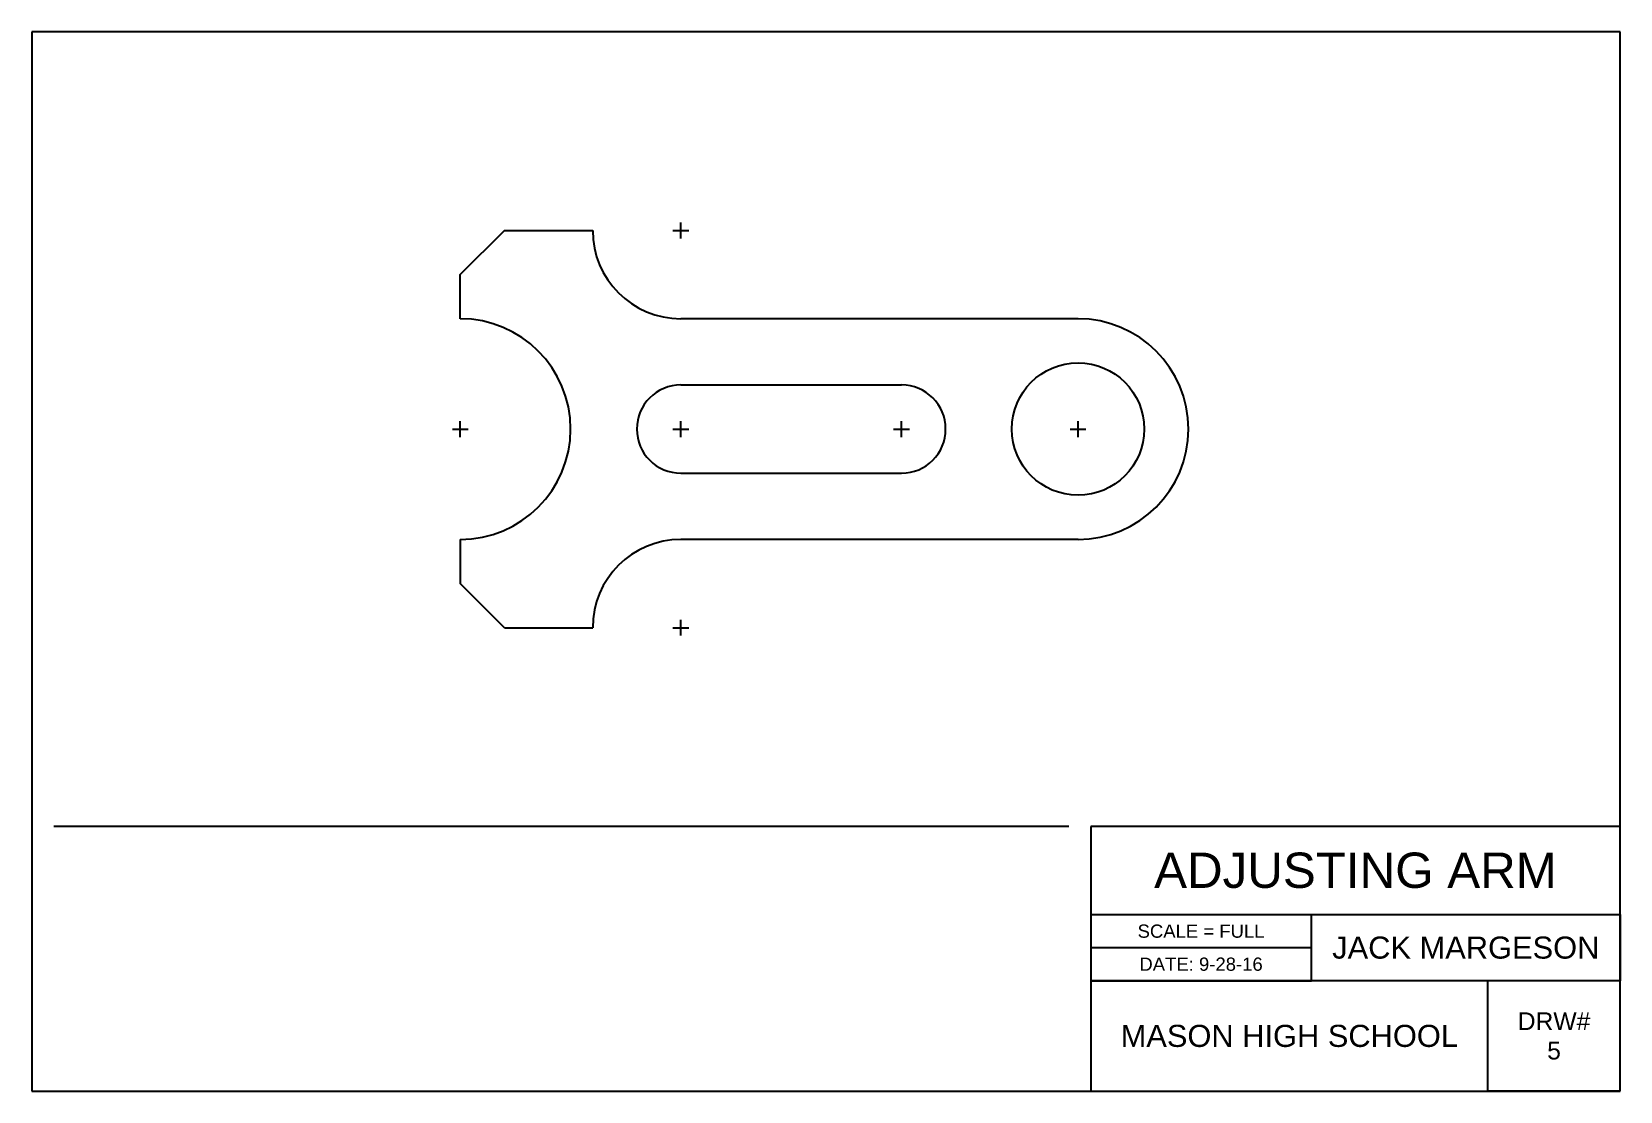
# Model space of a CAD drawing. Header units: inches. Extents: x 0 to 18, y 0 to 12.
import ezdxf

# ---------------------------------------------------------------- set-up
doc = ezdxf.new("R2010")
doc.units = ezdxf.units.IN
doc.header["$MEASUREMENT"] = 0
doc.styles.get("Standard").update_dxf_attribs({"font": 'arial.ttf'})

msp = doc.modelspace()

# ---------------------------------------------------------------- linework, layer by layer
for p, q in [((18, 12), (0, 12)), ((0, 12), (0, 0)), ((18, 0), (18, 12)), ((5.356, 9.75), (4.856, 9.25)), ((4.856, 9.25), (5.356, 9.75)), ((5.356, 9.75), (6.356, 9.75)), ((4.856, 8.75), (4.856, 9.25)), ((4.856, 9.25), (4.856, 9.25)), ((11.856, 8.75), (7.356, 8.75)), ((7.356, 8), (9.856, 8)), ((7.356, 7), (9.856, 7)), ((4.856, 6.25), (4.856, 5.75)), ((11.856, 6.25), (7.356, 6.25)), ((5.356, 5.25), (4.856, 5.75)), ((5.356, 5.25), (6.356, 5.25)), ((11.75, 3), (0.25, 3)), ((18, 3), (12, 3)), ((12, 3), (12, 0)), ((12, 3), (12, 2)), ((18, 0), (18, 3)), ((12, 2), (18, 2)), ((14.5, 1.25), (14.5, 2)), ((18, 2), (18, 1.25)), ((14.5, 1.625), (12, 1.625)), ((18, 1.25), (12, 1.25)), ((12, 1.25), (14.5, 1.25)), ((16.5, 0), (16.5, 1.25)), ((0, 0), (18, 0)), ((18, 0), (16.5, 0))]:
    msp.add_line(p, q)
at = {"color": 3}
for p, q in [((7.266, 9.75), (7.446, 9.75)), ((7.356, 9.66), (7.356, 9.84)), ((4.856, 7.41), (4.856, 7.59)), ((7.356, 7.41), (7.356, 7.59)), ((9.856, 7.41), (9.856, 7.59)), ((11.856, 7.41), (11.856, 7.59)), ((11.856, 7.41), (11.856, 7.59)), ((4.766, 7.5), (4.946, 7.5)), ((7.266, 7.5), (7.446, 7.5)), ((9.766, 7.5), (9.946, 7.5)), ((11.766, 7.5), (11.946, 7.5)), ((11.766, 7.5), (11.946, 7.5)), ((7.266, 5.25), (7.446, 5.25)), ((7.356, 5.16), (7.356, 5.34))]:
    msp.add_line(p, q, dxfattribs=at)
msp.add_circle((11.856, 7.5), 0.75)
for centre, radius, start, end in [((7.356, 9.75), 1, 180, 270), ((4.856, 7.5), 1.25, 270, 90), ((11.856, 7.5), 1.25, 270, 90), ((7.356, 7.5), 0.5, 90, 270), ((9.856, 7.5), 0.5, 270, 90), ((7.356, 5.25), 1, 90, 180)]:
    msp.add_arc(centre, radius, start, end)

# ---------------------------------------------------------------- texts
at = {"attachment_point": 5}
for s, width, insert, char_height in [('ADJUSTING ARM', 6, (15, 2.5), 0.4), ('SCALE = FULL', 2.5, (13.25, 1.812), 0.15), ('JACK MARGESON', 3.5, (16.25, 1.625), 0.25), ('DATE: 9-28-16', 2.5, (13.25, 1.438), 0.15), ('MASON HIGH SCHOOL', 4.5, (14.25, 0.625), 0.25), ('DRW#\\P5', 1.5, (17.25, 0.625), 0.2)]:
    msp.add_mtext_dynamic_manual_height_columns(s, width=width, gutter_width=1, heights=[0], dxfattribs=dict(at, insert=insert, char_height=char_height))

doc.saveas('drawing.dxf')
